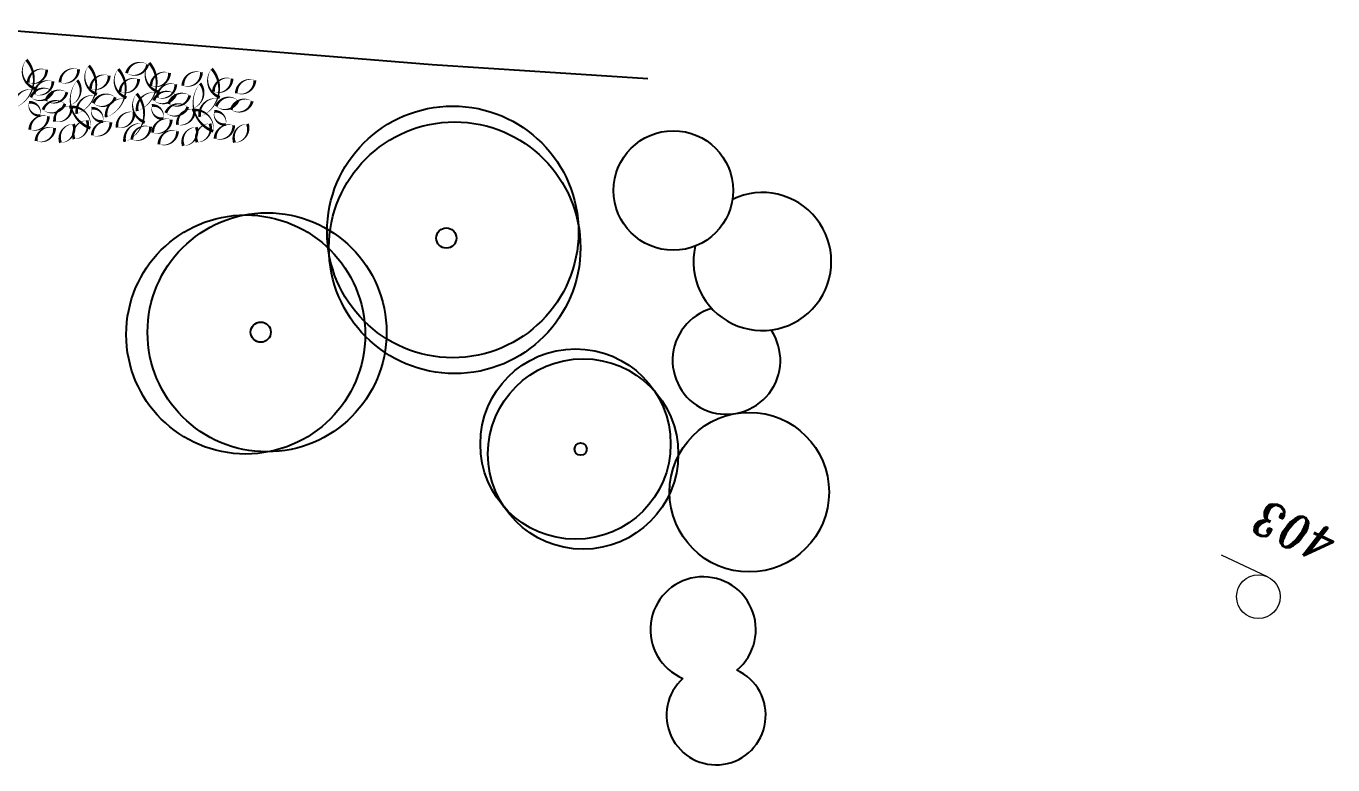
# Model space of a CAD drawing. Header units: metres. Extents: x -45 to 1930, y -347 to 488.
# Drawn here: x 109.89 to 132.31, y -288.6 to -275.93 of the extents above; entities that cross this region are included whole.
import ezdxf

# ---------------------------------------------------------------- set-up
doc = ezdxf.new("R2010")
doc.units = ezdxf.units.M
for name, color, linetype in [('01_PARCELNI CISLA', 7, 'Continuous'), ('01_PODKLAD_HRANICE_1', 70, 'Continuous'), ('zariz.predmety', 203, 'Continuous')]:
    doc.layers.add(name, color=color, linetype=linetype)
doc.layers.add('ZNAÈKY KULTUR', color=7, linetype='Continuous', lineweight=0)
doc.styles.add('ITALICT', font='ITALICT')

# ---------------------------------------------------------------- blocks, each defined once
blk = doc.blocks.new('3$04')
at = {"layer": 'ZNAÈKY KULTUR', "color": 7, "linetype": 'Continuous', "lineweight": 0}
blk.add_line((0.008, 0), (1.758, 0), dxfattribs=at)
blk.add_circle((0.008, 0.75), 0.75, dxfattribs=at)

msp = doc.modelspace()

# ---------------------------------------------------------------- linework, layer by layer
at = {"layer": '01_PODKLAD_HRANICE_1'}
for p, q in [((108.765791, -275.934644), (116.860292, -276.590636)), ((116.860292, -276.590636), (120.558676, -276.833409))]:
    msp.add_line(p, q, dxfattribs=at)
at = {"layer": 'zariz.predmety', "color": 253, "linetype": 'Continuous', "ltscale": 0.001}
for points in [[(109.897372, -276.51013, 0, 0, 0.520567051), (109.897372, -276.51013, 0, 0.05, 0.520567051), (110.037448, -277.001379, 0, 0.05, 0.520567051), (110.015312, -277.024044, 0, 0.05, 0.520567051), (109.691921, -277.337038, 0, 0.05, 0.520567051), (109.897372, -276.51013, 0.05, 0.05, 0)], [(110.9688, -276.611012, 0, 0, 0.520567051), (110.9688, -276.611012, 0, 0.05, 0.520567051), (111.108877, -277.102261, 0, 0.05, 0.520567051), (111.08674, -277.124926, 0, 0.05, 0.520567051), (110.763349, -277.437921, 0, 0.05, 0.520567051), (110.9688, -276.611012, 0.05, 0.05, 0)], [(111.617834, -276.740851, 0, 0, 0.520567051), (111.617834, -276.740851, 0, 0.05, 0.520567051), (111.977429, -276.59253, 0, 0.05, 0.520567051), (111.617834, -276.740851, 0.05, 0.05, 0)], [(112.004843, -276.563691, 0, 0, 0.520567051), (112.004843, -276.563691, 0, 0.05, 0.520567051), (112.144919, -277.05494, 0, 0.05, 0.520567051), (112.122783, -277.077605, 0, 0.05, 0.520567051), (111.799392, -277.390599, 0, 0.05, 0.520567051), (112.004843, -276.563691, 0.05, 0.05, 0)], [(110.245606, -276.682363, 0, 0, 0.520567051), (110.245606, -276.682363, 0, 0.05, 0.520567051), (109.927348, -276.906014, 0, 0.05, 0.520567051), (110.245606, -276.682363, 0.05, 0.05, 0)], [(110.792826, -276.675762, 0, 0, 0.520567051), (110.792826, -276.675762, 0, 0.05, 0.520567051), (110.474569, -276.899414, 0, 0.05, 0.520567051), (110.792826, -276.675762, 0.05, 0.05, 0)], [(111.317034, -276.783245, 0, 0, 0.520567051), (111.317034, -276.783245, 0, 0.05, 0.520567051), (110.998777, -277.006897, 0, 0.05, 0.520567051), (111.317034, -276.783245, 0.05, 0.05, 0)], [(111.473977, -276.669927, 0, 0, 0.520567051), (111.473977, -276.669927, 0, 0.05, 0.520567051), (111.614054, -277.161176, 0, 0.05, 0.520567051), (111.591918, -277.183841, 0, 0.05, 0.520567051), (111.268527, -277.496835, 0, 0.05, 0.520567051), (111.473977, -276.669927, 0.05, 0.05, 0)], [(111.822211, -276.84216, 0, 0, 0.520567051), (111.822211, -276.84216, 0, 0.05, 0.520567051), (111.503954, -277.065811, 0, 0.05, 0.520567051), (111.822211, -276.84216, 0.05, 0.05, 0)], [(112.353077, -276.735924, 0, 0, 0.520567051), (112.353077, -276.735924, 0, 0.05, 0.520567051), (112.034819, -276.959575, 0, 0.05, 0.520567051), (112.353077, -276.735924, 0.05, 0.05, 0)], [(112.900297, -276.729323, 0, 0, 0.520567051), (112.900297, -276.729323, 0, 0.05, 0.520567051), (112.58204, -276.952975, 0, 0.05, 0.520567051), (112.900297, -276.729323, 0.05, 0.05, 0)], [(113.076271, -276.664573, 0, 0, 0.520567051), (113.076271, -276.664573, 0, 0.05, 0.520567051), (113.216348, -277.155822, 0, 0.05, 0.520567051), (113.194211, -277.178487, 0, 0.05, 0.520567051), (112.87082, -277.491482, 0, 0.05, 0.520567051), (113.076271, -276.664573, 0.05, 0.05, 0)], [(113.424505, -276.836806, 0, 0, 0.520567051), (113.424505, -276.836806, 0, 0.05, 0.520567051), (113.106248, -277.060458, 0, 0.05, 0.520567051), (113.424505, -276.836806, 0.05, 0.05, 0)], [(113.816675, -276.861565, 0, 0, 0.520567051), (113.816675, -276.861565, 0, 0.05, 0.520567051), (113.498418, -277.085217, 0, 0.05, 0.520567051), (113.816675, -276.861565, 0.05, 0.05, 0)], [(110.350632, -277.053194, 0, 0, 0.520567051), (110.350632, -277.053194, 0, 0.05, 0.520567051), (109.975534, -277.156195, 0, 0.05, 0.520567051), (110.350632, -277.053194, 0.05, 0.05, 0)], [(110.352344, -276.881, 0, 0, 0.520567051), (110.352344, -276.881, 0, 0.05, 0.520567051), (110.034087, -277.104652, 0, 0.05, 0.520567051), (110.352344, -276.881, 0.05, 0.05, 0)], [(110.23212, -277.216271, 0, 0, 0.520567051), (110.23212, -277.216271, 0, 0.05, 0.520567051), (110.591715, -277.06795, 0, 0.05, 0.520567051), (110.23212, -277.216271, 0.05, 0.05, 0)], [(110.995288, -277.684205, 0, 0, 0.520567051), (110.995288, -277.684205, 0, 0.05, 0.520567051), (110.63262, -277.324457, 0, 0.05, 0.520567051), (110.640823, -277.293856, 0, 0.05, 0.520567051), (110.769545, -276.862604, 0, 0.05, 0.520567051), (110.995288, -277.684205, 0.05, 0.05, 0)], [(112.458103, -277.106755, 0, 0, 0.520567051), (112.458103, -277.106755, 0, 0.05, 0.520567051), (112.083005, -277.209756, 0, 0.05, 0.520567051), (112.458103, -277.106755, 0.05, 0.05, 0)], [(112.459815, -276.934561, 0, 0, 0.520567051), (112.459815, -276.934561, 0, 0.05, 0.520567051), (112.141558, -277.158213, 0, 0.05, 0.520567051), (112.459815, -276.934561, 0.05, 0.05, 0)], [(113.102759, -277.737766, 0, 0, 0.520567051), (113.102759, -277.737766, 0, 0.05, 0.520567051), (112.740091, -277.378018, 0, 0.05, 0.520567051), (112.748294, -277.347417, 0, 0.05, 0.520567051), (112.877016, -276.916165, 0, 0.05, 0.520567051), (113.102759, -277.737766, 0.05, 0.05, 0)], [(110.138038, -277.468324, 0, 0, 0.520567051), (110.138038, -277.468324, 0, 0.05, 0.520567051), (109.942795, -277.242098, 0, 0.05, 0.520567051), (110.138038, -277.468324, 0.05, 0.05, 0)], [(110.558257, -277.265728, 0, 0, 0.520567051), (110.558257, -277.265728, 0, 0.05, 0.520567051), (110.183159, -277.368729, 0, 0.05, 0.520567051), (110.558257, -277.265728, 0.05, 0.05, 0)], [(111.42206, -277.154076, 0, 0, 0.520567051), (111.42206, -277.154076, 0, 0.05, 0.520567051), (111.046962, -277.257077, 0, 0.05, 0.520567051), (111.42206, -277.154076, 0.05, 0.05, 0)], [(111.789059, -277.092393, 0, 0, 0.520567051), (111.789059, -277.092393, 0, 0.05, 0.520567051), (111.929135, -277.583642, 0, 0.05, 0.520567051), (111.906999, -277.606308, 0, 0.05, 0.520567051), (111.583608, -277.919302, 0, 0.05, 0.520567051), (111.789059, -277.092393, 0.05, 0.05, 0)], [(112.245509, -277.521885, 0, 0, 0.520567051), (112.245509, -277.521885, 0, 0.05, 0.520567051), (112.050265, -277.295659, 0, 0.05, 0.520567051), (112.245509, -277.521885, 0.05, 0.05, 0)], [(112.665728, -277.319289, 0, 0, 0.520567051), (112.665728, -277.319289, 0, 0.05, 0.520567051), (112.29063, -277.42229, 0, 0.05, 0.520567051), (112.665728, -277.319289, 0.05, 0.05, 0)], [(112.339591, -277.269832, 0, 0, 0.520567051), (112.339591, -277.269832, 0, 0.05, 0.520567051), (112.699186, -277.12151, 0, 0.05, 0.520567051), (112.339591, -277.269832, 0.05, 0.05, 0)], [(113.529531, -277.207637, 0, 0, 0.520567051), (113.529531, -277.207637, 0, 0.05, 0.520567051), (113.154433, -277.310638, 0, 0.05, 0.520567051), (113.529531, -277.207637, 0.05, 0.05, 0)], [(113.411019, -277.370714, 0, 0, 0.520567051), (113.411019, -277.370714, 0, 0.05, 0.520567051), (113.770614, -277.222393, 0, 0.05, 0.520567051), (113.411019, -277.370714, 0.05, 0.05, 0)], [(109.956831, -277.70696, 0, 0, 0.520567051), (109.956831, -277.70696, 0, 0.05, 0.520567051), (110.275088, -277.483308, 0, 0.05, 0.520567051), (109.956831, -277.70696, 0.05, 0.05, 0)], [(110.381926, -277.571382, 0, 0, 0.520567051), (110.381926, -277.571382, 0, 0.05, 0.520567051), (110.670283, -277.310311, 0, 0.05, 0.520567051), (110.381926, -277.571382, 0.05, 0.05, 0)], [(111.209466, -277.569206, 0, 0, 0.520567051), (111.209466, -277.569206, 0, 0.05, 0.520567051), (111.014223, -277.342981, 0, 0.05, 0.520567051), (111.209466, -277.569206, 0.05, 0.05, 0)], [(111.453354, -277.672264, 0, 0, 0.520567051), (111.453354, -277.672264, 0, 0.05, 0.520567051), (111.741711, -277.411193, 0, 0.05, 0.520567051), (111.453354, -277.672264, 0.05, 0.05, 0)], [(112.064302, -277.760521, 0, 0, 0.520567051), (112.064302, -277.760521, 0, 0.05, 0.520567051), (112.382559, -277.536869, 0, 0.05, 0.520567051), (112.064302, -277.760521, 0.05, 0.05, 0)], [(112.489397, -277.624943, 0, 0, 0.520567051), (112.489397, -277.624943, 0, 0.05, 0.520567051), (112.777754, -277.363872, 0, 0.05, 0.520567051), (112.489397, -277.624943, 0.05, 0.05, 0)], [(113.316937, -277.622767, 0, 0, 0.520567051), (113.316937, -277.622767, 0, 0.05, 0.520567051), (113.121694, -277.396542, 0, 0.05, 0.520567051), (113.316937, -277.622767, 0.05, 0.05, 0)], [(110.063569, -277.905597, 0, 0, 0.520567051), (110.063569, -277.905597, 0, 0.05, 0.520567051), (110.381827, -277.681946, 0, 0.05, 0.520567051), (110.063569, -277.905597, 0.05, 0.05, 0)], [(110.705267, -277.613548, 0, 0, 0.520567051), (110.705267, -277.613548, 0, 0.05, 0.520567051), (110.483411, -277.93306, 0, 0.05, 0.520567051), (110.705267, -277.613548, 0.05, 0.05, 0)], [(110.938307, -277.552087, 0, 0, 0.520567051), (110.938307, -277.552087, 0, 0.05, 0.520567051), (110.716451, -277.871599, 0, 0.05, 0.520567051), (110.938307, -277.552087, 0.05, 0.05, 0)], [(111.028259, -277.807842, 0, 0, 0.520567051), (111.028259, -277.807842, 0, 0.05, 0.520567051), (111.346516, -277.584191, 0, 0.05, 0.520567051), (111.028259, -277.807842, 0.05, 0.05, 0)], [(112.026526, -277.659875, 0, 0, 0.520567051), (112.026526, -277.659875, 0, 0.05, 0.520567051), (111.708268, -277.883526, 0, 0.05, 0.520567051), (112.026526, -277.659875, 0.05, 0.05, 0)], [(112.17104, -277.959158, 0, 0, 0.520567051), (112.17104, -277.959158, 0, 0.05, 0.520567051), (112.489298, -277.735507, 0, 0.05, 0.520567051), (112.17104, -277.959158, 0.05, 0.05, 0)], [(112.812738, -277.667109, 0, 0, 0.520567051), (112.812738, -277.667109, 0, 0.05, 0.520567051), (112.590882, -277.986621, 0, 0.05, 0.520567051), (112.812738, -277.667109, 0.05, 0.05, 0)], [(113.045778, -277.605648, 0, 0, 0.520567051), (113.045778, -277.605648, 0, 0.05, 0.520567051), (112.823922, -277.925159, 0, 0.05, 0.520567051), (113.045778, -277.605648, 0.05, 0.05, 0)], [(113.13573, -277.861403, 0, 0, 0.520567051), (113.13573, -277.861403, 0, 0.05, 0.520567051), (113.453987, -277.637751, 0, 0.05, 0.520567051), (113.13573, -277.861403, 0.05, 0.05, 0)], [(113.68935, -277.611602, 0, 0, 0.520567051), (113.68935, -277.611602, 0, 0.05, 0.520567051), (113.467494, -277.931113, 0, 0.05, 0.520567051), (113.68935, -277.611602, 0.05, 0.05, 0)]]:
    msp.add_lwpolyline(points, format="xyseb", close=True, dxfattribs=at)
for centre, radius in [((117.211763, -279.461943), 2.157183), ((117.245166, -279.734363), 2.157183), ((120.995581, -278.753269), 1.02467), ((113.660227, -281.222033), 2.049414), ((114.025591, -281.183752), 2.049414), ((117.101418, -279.567943), 0.17334), ((113.9174, -281.181597), 0.17334), ((119.316962, -283.100016), 1.632161), ((119.447948, -283.270535), 1.632161), ((122.297311, -283.925156), 1.36865), ((119.405583, -283.186232), 0.105278)]:
    msp.add_circle(centre, radius, dxfattribs=at)
for centre, radius, start, end in [((122.521841, -279.970943), 1.183175, 167.1468112, 115.6863283), ((121.907007, -281.665047), 0.924913, 105.8632918, 34.2424329), ((121.50674, -286.282012), 0.904506, 309.7684017, 247.4611797), ((121.729134, -287.749962), 0.850863, 131.9783439, 65.2512375)]:
    msp.add_arc(centre, radius, start, end, dxfattribs=at)

# ---------------------------------------------------------------- block references
at = {"layer": 'ZNAÈKY KULTUR', "color": 7, "linetype": 'Continuous', "lineweight": 0, "xscale": 0.5000233650207201, "yscale": 0.5000233650207662, "zscale": 0.5, "rotation": 155.0658189707014}
msp.add_blockref('3$04', (131.193733, -285.378471), dxfattribs=at)

# ---------------------------------------------------------------- texts
at = {"layer": '01_PARCELNI CISLA', "linetype": 'Continuous', "lineweight": 0, "style": 'ITALICT', "width": 0.882354}
msp.add_text('403', height=0.600028, rotation=155.065819, dxfattribs=at).set_placement((132.422119, -284.637956))

doc.saveas('drawing.dxf')
